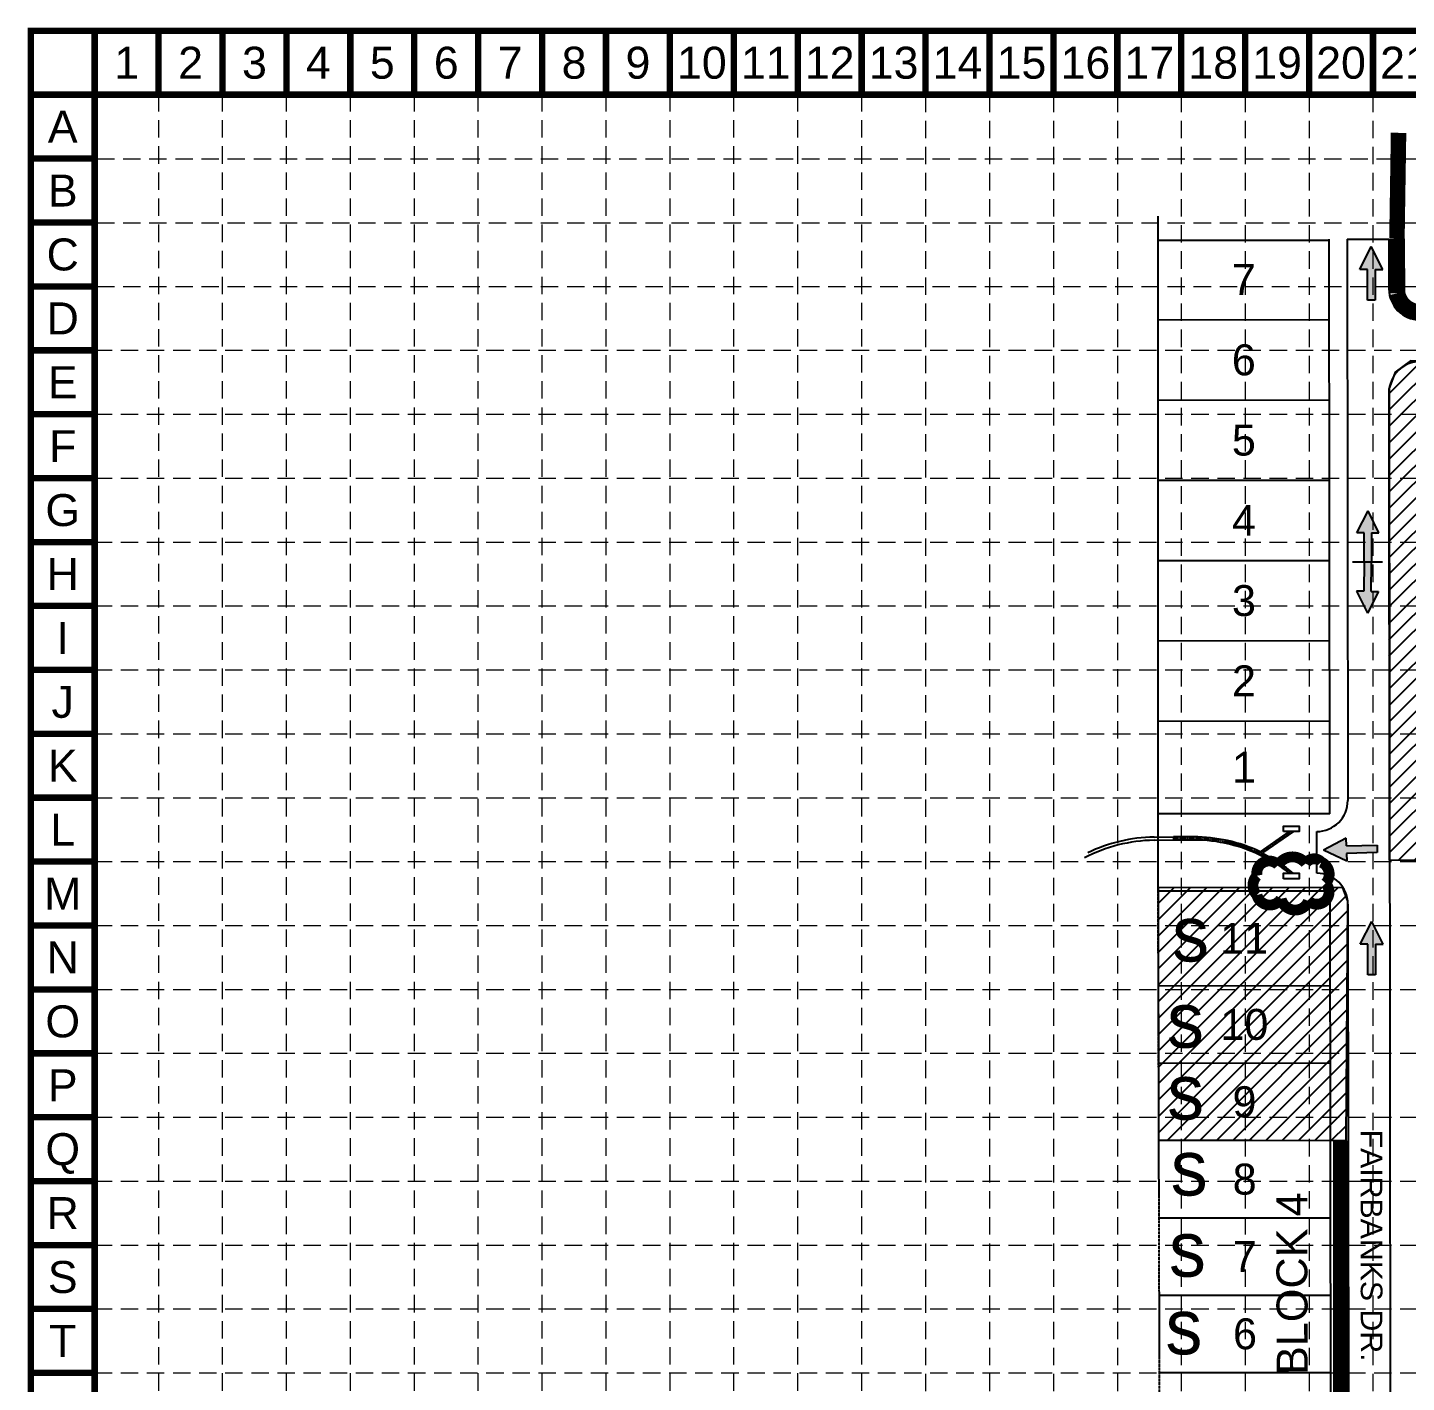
# Model space of a CAD drawing. Header units: inches. Extents: x 10366 to 13014, y 6273 to 7929.
# Drawn here: x 10366 to 11257, y 7054 to 7929 of the extents above; entities that cross this region are included whole.
import ezdxf
from ezdxf.enums import TextEntityAlignment as Align

# ---------------------------------------------------------------- set-up
doc = ezdxf.new("R2010")
doc.units = ezdxf.units.IN
doc.header["$MEASUREMENT"] = 0
for name, pattern in [('BOUNDARY', [2.375, 1.75, -0.125, 0.125, -0.125, 0.125, -0.125]), ('CENTER2', [1.125, 0.75, -0.125, 0.125, -0.125]), ('HIDDEN', [0.375, 0.25, -0.125])]:
    doc.linetypes.add(name, pattern=pattern)
for name, color, linetype in [('1LOT', 2, 'Continuous'), ('1LTNO', 2, 'Continuous'), ('1PVMT', 4, 'Continuous'), ('1ROW', 3, 'Continuous'), ('1SD', 2, 'Continuous'), ('1SD-CL', 15, 'CENTER2'), ('1SD-INLET', 2, 'Continuous'), ('1STNM', 4, 'Continuous'), ('BASE', 7, 'Continuous'), ('BOUNDARY', 6, 'BOUNDARY'), ('DEED', 2, 'Continuous'), ('ECB', 84, 'Continuous'), ('grid', 254, 'HIDDEN'), ('HATCH', 2, 'Continuous'), ('SODDED LOT', 2, 'Continuous')]:
    doc.layers.add(name, color=color, linetype=linetype)
doc.styles.add('logo2', font='ROCKEB.TTF', dxfattribs={"height": 25})
doc.styles.get("Standard").update_dxf_attribs({"font": 'ARIAL.TTF'})

msp = doc.modelspace()

# ---------------------------------------------------------------- hatches: boundary and pattern name
at = {"layer": 'SODDED LOT', "ltscale": 0.5}
h = msp.add_hatch(dxfattribs=at)
h.set_pattern_fill('ANSI31', color=256, scale=60, style=0)
h.set_pattern_definition([(45, (0, 0), (-5.303300858899106, 5.303300858899107), [])])
h.paths.add_polyline_path([(11097.0697093547, 7210.416733353669), (11218.20639506951, 7210.116383335052), (11219.31139847869, 7364.75742524516), (11216.06310480967, 7373.364093548157), (11096.74088965145, 7373.572537098763)])
h.paths.add_polyline_path([(11246.07193303771, 7391.303045757043), (11368.16616624332, 7391.461351260486), (11367.54566561003, 7713.054978255062), (11259.84565480919, 7714.07602838175), (11250.05557441628, 7706.73926709454), (11245.85985898478, 7695.55944796267)])
h.paths.add_polyline_path([(11098.43012093694, 6824.615283380062), (11230.56564586061, 6869.815897559753), (11226.95695620404, 6879.38713651112), (11224.49926874211, 6889.498982468455), (11222.18617268333, 6901.633195845906), (11220.88504990495, 6911.745041803239), (11219.85162606854, 6959.492254283031), (11098.08104977709, 6959.958225478463)])

# ---------------------------------------------------------------- linework, layer by layer
for p, q in [((11227.06967969515, 7773.0667909389), (11234.47626586099, 7787.909206964254)), ((11241.90624698176, 7773.078488416378), (11234.47626586099, 7787.909206964254)), ((11232.01520212403, 7773.070690098059), (11227.06967969515, 7773.0667909389)), ((11232.03079876067, 7753.288600382571), (11232.01520212403, 7773.070690098059)), ((11236.9607245529, 7773.074589257219), (11241.90624698176, 7773.078488416378)), ((11236.9607245529, 7773.074589257219), (11236.97632118953, 7753.29249954173)), ((11236.97632118953, 7753.29249954173), (11232.03079876067, 7753.288600382571)), ((11225.25871482102, 7602.905423206859), (11232.43218354712, 7617.073517676748)), ((11239.46257788737, 7602.83388601394), (11232.43218354712, 7617.073517676748)), ((11229.99333584315, 7602.881577475886), (11225.25871482102, 7602.905423206859)), ((11229.89795291925, 7583.94309338742), (11229.99333584315, 7602.881577475886)), ((11234.72795686526, 7602.857731744913), (11234.63257394137, 7583.919247656447)), ((11234.72795686526, 7602.857731744913), (11239.46257788737, 7602.83388601394)), ((11229.89795291926, 7583.943093387419), (11229.80256999537, 7565.004609298953)), ((11234.63257394137, 7583.919247656447), (11229.89795291926, 7583.943093387419)), ((11234.63257394137, 7583.919247656447), (11229.89795291925, 7583.94309338742)), ((11234.53719101748, 7564.980763567981), (11234.63257394137, 7583.919247656447)), ((11229.80256999537, 7565.004609298953), (11225.06794897324, 7565.028455029926)), ((11225.06794897324, 7565.028455029926), (11232.0983433135, 7550.788823367119)), ((11239.27181203959, 7564.956917837008), (11232.0983433135, 7550.788823367119)), ((11234.53719101748, 7564.980763567981), (11239.27181203959, 7564.956917837008)), ((11218.3320535161, 7405.423097718392), (11203.70232731064, 7397.604789509172)), ((11218.73480960129, 7390.591993470332), (11203.70232731064, 7397.604789509172)), ((11218.4663055445, 7400.479396302378), (11218.3320535161, 7405.423097718392)), ((11218.4663055445, 7400.479396302378), (11238.24111120858, 7401.016404415974)), ((11238.24111120858, 7401.016404415974), (11238.37536323698, 7396.072702999958)), ((11238.37536323698, 7396.072702999958), (11218.60055757289, 7395.535694886362)), ((11218.60055757289, 7395.535694886362), (11218.73480960129, 7390.591993470332)), ((11227.39703625014, 7336.82755410868), (11234.80362241598, 7351.669970134025)), ((11242.23360353675, 7336.839251586157), (11234.80362241598, 7351.669970134025)), ((11232.34255867902, 7336.831453267839), (11227.39703625014, 7336.82755410868)), ((11232.35815531566, 7317.049363552361), (11232.34255867902, 7336.831453267839)), ((11237.28808110788, 7336.835352426998), (11242.23360353675, 7336.839251586157)), ((11237.28808110788, 7336.835352426998), (11237.30367774452, 7317.05326271152)), ((11237.30367774452, 7317.05326271152), (11232.35815531566, 7317.049363552361))]:
    msp.add_line(p, q)
at = {"color": 254, "const_width": 1.232989862180747}
msp.add_lwpolyline([(11222.36973926898, 7583.981008936851), (11241.85617415753, 7583.882866280494)], dxfattribs=at)
at = {"color": 254}
for points in [[(11241.90624698176, 7773.078488416378), (11227.06967969515, 7773.0667909389), (11234.47626586099, 7787.909206964254), (11227.06967969515, 7773.0667909389)], [(11232.03079876067, 7753.288600382571), (11236.97632118953, 7753.29249954173), (11232.01520212403, 7773.070690098059), (11236.9607245529, 7773.074589257219)], [(11239.46257788737, 7602.83388601394), (11225.25871482102, 7602.905423206859), (11232.43218354712, 7617.073517676748), (11225.25871482102, 7602.905423206859)], [(11229.89795291925, 7583.94309338742), (11234.63257394137, 7583.919247656447), (11229.99333584315, 7602.881577475886), (11234.72795686526, 7602.857731744913)], [(11229.89795291926, 7583.943093387419), (11234.63257394137, 7583.919247656447), (11229.80256999537, 7565.004609298953), (11234.53719101748, 7564.980763567981)], [(11239.27181203959, 7564.956917837008), (11225.06794897324, 7565.028455029926), (11232.0983433135, 7550.788823367119), (11225.06794897324, 7565.028455029926)], [(11218.3320535161, 7405.423097718392), (11218.73480960129, 7390.591993470332), (11203.70232731064, 7397.604789509172), (11218.73480960129, 7390.591993470332)], [(11238.37536323698, 7396.072702999958), (11238.24111120858, 7401.016404415974), (11218.60055757289, 7395.535694886362), (11218.4663055445, 7400.479396302378)], [(11242.23360353675, 7336.839251586157), (11227.39703625014, 7336.82755410868), (11234.80362241598, 7351.669970134025), (11227.39703625014, 7336.82755410868)], [(11232.35815531566, 7317.049363552361), (11237.30367774452, 7317.05326271152), (11232.34255867902, 7336.831453267839), (11237.28808110788, 7336.835352426998)]]:
    msp.add_solid(points, dxfattribs=at)
at = {"layer": '1LOT', "color": 250}
for p, q in [((11096.78329937404, 7791.998721436014), (11207.40975009687, 7791.998721436014)), ((11096.78329938724, 7740.50870442694), (11207.4697896175, 7740.638094666733)), ((11096.78329938539, 7688.631110193268), (11207.53043337964, 7688.760571324379)), ((11096.78329938353, 7636.753515959596), (11207.59107714177, 7636.883047982028)), ((11096.78329938168, 7584.875992617239), (11207.65172082104, 7585.005595530889)), ((11096.78329937982, 7532.998327492252), (11207.71236466604, 7533.12800129732)), ((11096.78329937404, 7481.120733258576), (11207.77300842818, 7481.250477954964)), ((11096.96390938784, 7309.998421398863), (11207.97304687895, 7310.128188806693)), ((11097.11134067626, 7259.998559985832), (11208.03149581434, 7260.128223375115)), ((11097.25877196645, 7209.998697970089), (11208.08994475044, 7210.128257340823)), ((11097.40620325669, 7159.998835935209), (11208.14839368657, 7160.128291287393)), ((11097.55363454551, 7109.998974384136), (11208.20684262213, 7110.128325717774)), ((11097.70106583653, 7059.99911208815), (11208.26529155856, 7060.128359403237))]:
    msp.add_line(p, q, dxfattribs=at)
at = {"layer": '1PVMT', "color": 250, "ltscale": 0.5}
for p, q in [((11218.90866526462, 7792.654871920568), (11245.90879392298, 7792.560623309057)), ((11096.78329937404, 7382.750518950315), (11096.78329937404, 7409.750518950315))]:
    msp.add_line(p, q, dxfattribs=at)
at = {"layer": '1PVMT', "color": 250}
for p, q in [((11218.90881237089, 7792.529060883686), (11219.33296879116, 7429.773904207423)), ((11245.90879392298, 7792.560623309057), (11245.94633642664, 7760.452806127952)), ((11246.02467784342, 7693.452163062716), (11246.91592771048, 6931.220425635913)), ((11219.33296879116, 7429.773904207424), (11219.33296879116, 7429.773904207425)), ((11199.41132312779, 7382.750518950314), (11199.33298246292, 7409.750518950314)), ((11219.41130945603, 7362.773904207422), (11219.91594616736, 6931.188855538816))]:
    msp.add_line(p, q, dxfattribs=at)
for centre, start, end in [((11265.94632275488, 7760.47619138506), 180.066993842023, 269.8071779114197), ((11266.02466417166, 7693.475548319824), 89.80717791141964, 180.066993842023), ((11199.33298246292, 7429.750518950314), 269.9999999999995, 0.06699384202287194), ((11199.41132312779, 7362.750518950314), 0.06699384202284649, 89.99999999999955)]:
    msp.add_arc(centre, 20, start, end, dxfattribs=at)
at = {"layer": '1ROW', "color": 250}
for p, q in [((11207.84314715122, 7421.250518950314), (11207.40914585537, 7792.515618009087)), ((11207.84314715122, 7421.250518950315), (11096.78329937404, 7421.250518950315)), ((11207.90159612703, 7371.250518950314), (11096.78329937404, 7371.250518950315)), ((11208.41603491599, 6931.175409110557), (11207.90159612703, 7371.250518950314))]:
    msp.add_line(p, q, dxfattribs=at)
at = {"layer": '1SD', "color": 5, "ltscale": 0.5}
for p, q in [((11094.10594889886, 7406.082563140109), (11106.9487453775, 7406.251607753068)), ((11119.62720833794, 7406.250518950315), (11106.78329937404, 7406.250518950315)), ((11106.78329937404, 7406.250518950315), (11106.78329937404, 7404.250518950315)), ((11181.55365744713, 7409.750518950316), (11162.6288553108, 7396.661993314478)), ((11184.190693944, 7409.750518950316), (11164.18503584858, 7395.914465766909)), ((11094.13227182181, 7404.082736371679), (11106.97506830044, 7404.251780984639)), ((11119.62720833794, 7404.250518950315), (11106.78329937404, 7404.250518950315)), ((11164.70344057348, 7393.418172313519), (11165.61308507442, 7395.199336787089))]:
    msp.add_line(p, q, dxfattribs=at)
for centre, radius, start, end in [((11095.386431141, 7305.09068058817), 101, 90.7261407586665, 115.9222158826551), ((11119.67603777683, 7305.250530871886), 101, 64.83190208482551, 90.02797720873099), ((11095.386431141, 7305.09068058817), 98.99999999999997, 90.7261407586665, 117.8076160631422), ((11119.67603777683, 7305.250530871886), 99, 62.94650190423157, 90.02797720873099), ((11119.67603777683, 7305.250530871886), 101, 62.94650190423209, 63.85252313215845), ((11119.67603777683, 7305.250530871886), 99.25, 51.33904469958527, 62.94650190423212), ((11119.67603777683, 7305.250530871886), 100.75, 50.28485215782076, 62.94650190423154)]:
    msp.add_arc(centre, radius, start, end, dxfattribs=at)
at = {"layer": '1SD-CL', "color": 5, "ltscale": 0.5}
msp.add_line((11182.87217569557, 7409.750518950317), (11162.46230232454, 7395.634907652688), dxfattribs=at)
at = {"layer": '1SD-CL', "color": 5}
msp.add_line((11119.62720833794, 7405.250518950315), (11106.78329937404, 7405.250518950315), dxfattribs=at)
at = {"layer": '1SD-CL', "color": 5, "ltscale": 0.5}
msp.add_arc((11119.67603777683, 7305.250530871886), 100, 50.8050217655116, 90.02797720873099, dxfattribs=at)
at = {"layer": '1SD-INLET', "color": 5, "ltscale": 0.5}
for points in [[(11177.87217569556, 7409.750518950316), (11177.87217569556, 7413.250518950316), (11187.87217569556, 7413.250518950316), (11187.87217569556, 7409.750518950316)], [(11177.87217569556, 7379.250518950315), (11177.87217569556, 7382.750518950315), (11187.87217569556, 7382.750518950315), (11187.87217569556, 7379.250518950315)]]:
    msp.add_lwpolyline(points, close=True, dxfattribs=at)
at = {"layer": 'BASE', "const_width": 4.131000000000284}
for points in [[(10368.13271406849, 6274.929135153207), (13011.97271406868, 6274.929135153207), (13011.97271406868, 7927.329135153321), (10368.13271406849, 7927.329135153321)], [(10409.4427140685, 6316.239135153211), (12970.66271406867, 6316.239135153211), (12970.66271406867, 7886.019135153319), (10409.4427140685, 7886.019135153319)]]:
    msp.add_lwpolyline(points, close=True, dxfattribs=at)
for points in [[(10409.4427140685, 7886.019135153319), (10409.4427140685, 7927.329135153321)], [(10450.7527140685, 7886.019135153319), (10450.7527140685, 7927.329135153321)], [(10492.0627140685, 7886.019135153319), (10492.0627140685, 7927.329135153321)], [(10533.3727140685, 7886.019135153319), (10533.3727140685, 7927.329135153321)], [(10574.68271406851, 7886.019135153319), (10574.68271406851, 7927.329135153321)], [(10615.99271406851, 7886.019135153319), (10615.99271406851, 7927.329135153321)], [(10657.30271406851, 7886.019135153319), (10657.30271406851, 7927.329135153321)], [(10698.61271406852, 7886.019135153319), (10698.61271406852, 7927.329135153321)], [(10739.92271406852, 7886.019135153319), (10739.92271406852, 7927.329135153321)], [(10781.23271406852, 7886.019135153319), (10781.23271406852, 7927.329135153321)], [(10822.54271406852, 7886.019135153319), (10822.54271406852, 7927.329135153321)], [(10863.85271406853, 7886.019135153319), (10863.85271406853, 7927.329135153321)], [(10905.16271406853, 7886.019135153319), (10905.16271406853, 7927.329135153321)], [(10946.47271406853, 7886.019135153319), (10946.47271406853, 7927.329135153321)], [(10987.78271406854, 7886.019135153319), (10987.78271406854, 7927.329135153321)], [(11029.09271406854, 7886.019135153319), (11029.09271406854, 7927.329135153321)], [(11070.40271406854, 7886.019135153319), (11070.40271406854, 7927.329135153321)], [(11111.71271406854, 7886.019135153319), (11111.71271406854, 7927.329135153321)], [(11153.02271406855, 7886.019135153319), (11153.02271406855, 7927.329135153321)], [(11194.33271406855, 7886.019135153319), (11194.33271406855, 7927.329135153321)], [(11235.64271406855, 7886.019135153319), (11235.64271406855, 7927.329135153321)], [(10409.4427140685, 7886.019135153319), (10368.13271406849, 7886.019135153319)], [(10409.4427140685, 7844.709135153315), (10368.13271406849, 7844.709135153315)], [(10409.4427140685, 7803.399135153313), (10368.13271406849, 7803.399135153313)], [(10409.4427140685, 7762.08913515331), (10368.13271406849, 7762.08913515331)], [(10409.4427140685, 7720.779135153307), (10368.13271406849, 7720.779135153307)], [(10409.4427140685, 7679.469135153304), (10368.13271406849, 7679.469135153304)], [(10409.4427140685, 7638.159135153302), (10368.13271406849, 7638.159135153302)], [(10409.4427140685, 7596.849135153298), (10368.13271406849, 7596.849135153298)], [(10409.4427140685, 7555.539135153296), (10368.13271406849, 7555.539135153296)], [(10409.4427140685, 7514.229135153293), (10368.13271406849, 7514.229135153293)], [(10409.4427140685, 7472.91913515329), (10409.4427140685, 7514.229135153293)], [(10409.4427140685, 7472.91913515329), (10368.13271406849, 7472.91913515329)], [(10409.4427140685, 7431.609135153287), (10368.13271406849, 7431.609135153287)], [(10409.4427140685, 7390.299135153285), (10368.13271406849, 7390.299135153285)], [(10409.4427140685, 7348.989135153281), (10368.13271406849, 7348.989135153281)], [(10409.4427140685, 7307.679135153278), (10368.13271406849, 7307.679135153278)], [(10409.4427140685, 7266.369135153276), (10368.13271406849, 7266.369135153276)], [(10409.4427140685, 7225.059135153273), (10368.13271406849, 7225.059135153273)], [(10409.4427140685, 7183.74913515327), (10368.13271406849, 7183.74913515327)], [(10409.4427140685, 7142.439135153267), (10368.13271406849, 7142.439135153267)], [(10409.4427140685, 7101.129135153265), (10368.13271406849, 7101.129135153265)], [(10409.4427140685, 7059.819135153261), (10368.13271406849, 7059.819135153261)]]:
    msp.add_lwpolyline(points, dxfattribs=at)
at = {"layer": 'BASE', "color": 170, "const_width": 7}
msp.add_lwpolyline([(11174.3947199019, 7388.035962728297, 0.5205670505517462), (11174.3947199019, 7388.035962728297, 0.7651954600696135), (11160.67570549196, 7381.129654989082, 0.4178788784126488), (11160.5907215985, 7368.703583738064, 0.6649002420699669), (11176.26837308917, 7366.310304240512, 0.744833174426672), (11193.95062117852, 7364.82571536456, 0.9756416855879776), (11204.96582345986, 7376.204291165225, 0.5205670505517462), (11202.22302016188, 7389.911929175422, 0.5205670505517462), (11192.1660707207, 7388.998085555199, 0.5402640007904789), (11174.3947199019, 7388.035962728297)], format="xyb", close=True, dxfattribs=at)
at = {"layer": 'BOUNDARY', "color": 250}
for p, q in [((11096.78329937404, 7371.250518950315), (11096.78329937404, 7807.491110326239)), ((11099.3350657316, 6505.844229624955), (11096.7832993891, 7371.250518946481))]:
    msp.add_line(p, q, dxfattribs=at)
at = {"layer": 'DEED', "color": 250}
msp.add_lwpolyline([(11096.78329937404, 7371.250518949906), (11096.78329937404, 7807.491110326239)], dxfattribs=at)
at = {"layer": 'ECB', "ltscale": 0.5, "const_width": 10}
for points in [[(11251.11731748314, 7792.816425969273), (11252.16810786017, 7861.354448772917)], [(11214.37447307388, 6959.257408768356), (11214.37447307388, 6959.257408768356), (11214.37447307388, 6959.257408768356), (11214.89909454397, 7007.038914363874), (11214.74536118122, 7209.905220762987)]]:
    msp.add_lwpolyline(points, dxfattribs=at)
msp.add_lwpolyline([(11251.23914648712, 7792.861619340212), (11251.60298998143, 7757.582210953975, 0.3243269523591538), (11264.33757315329, 7745.798159689074), (11368.34073292225, 7745.257099666492)], format="xyb", dxfattribs=at)
at = {"layer": 'grid', "color": 252, "linetype": 'HIDDEN', "lineweight": 0, "ltscale": 45}
for p, q in [((10450.61459762012, 7886.41133227583), (10450.61459762012, 6439.986683631207)), ((10491.92459762012, 7886.41133227583), (10491.92459762012, 6439.986683631207)), ((10533.23459762012, 7886.41133227583), (10533.23459762012, 6439.986683631207)), ((10574.54459762012, 7886.41133227583), (10574.54459762012, 6439.986683631207)), ((10615.85459762013, 7886.41133227583), (10615.85459762013, 6439.986683631207)), ((10657.16459762013, 7886.41133227583), (10657.16459762013, 6439.986683631207)), ((10698.47459762013, 7886.41133227583), (10698.47459762013, 6439.986683631207)), ((10739.78459762014, 7886.41133227583), (10739.78459762014, 6439.986683631207)), ((10781.09459762014, 7886.41133227583), (10781.09459762014, 6439.986683631207)), ((10822.40459762014, 7886.41133227583), (10822.40459762014, 6439.986683631207)), ((10863.71459762014, 7886.41133227583), (10863.71459762014, 6439.986683631207)), ((10905.02459762015, 7886.41133227583), (10905.02459762015, 6439.986683631207)), ((10946.47271406853, 7886.019135153319), (10946.47271406853, 6439.986683631207)), ((10987.78271406854, 7886.019135153319), (10987.78271406853, 6439.986683631207)), ((11029.09271406854, 7886.019135153319), (11029.09271406854, 6439.986683631207)), ((11070.40271406854, 7886.019135153319), (11070.40271406854, 6439.986683631207)), ((11111.71271406854, 7886.019135153319), (11111.71271406854, 6439.986683631207)), ((11153.02271406855, 7886.019135153319), (11153.02271406855, 6439.986683631207)), ((11194.33271406855, 7886.019135153319), (11194.33271406855, 6439.986683631207)), ((11235.64271406855, 7886.019135153319), (11235.64271406855, 6439.986683631207)), ((10410.96374969475, 7844.573390161724), (12972.18374969492, 7844.573390161724)), ((10410.96374969475, 7803.263390161721), (12972.18374969492, 7803.263390161721)), ((10410.96374969475, 7761.953390161718), (12972.18374969492, 7761.953390161718)), ((10409.4427140685, 7720.779135153307), (12970.66271406867, 7720.779135153307)), ((10409.4427140685, 7679.469135153304), (12970.66271406867, 7679.469135153304)), ((10409.4427140685, 7638.159135153302), (12970.66271406867, 7638.159135153302)), ((10409.4427140685, 7596.849135153298), (12970.66271406867, 7596.849135153298)), ((10409.4427140685, 7555.539135153296), (12970.66271406867, 7555.539135153296)), ((10409.4427140685, 7514.229135153293), (12970.66271406867, 7514.229135153293)), ((10409.4427140685, 7472.91913515329), (12970.66271406867, 7472.91913515329)), ((10409.4427140685, 7431.609135153287), (12970.66271406867, 7431.609135153287)), ((10409.4427140685, 7390.299135153285), (12970.66271406867, 7390.299135153285)), ((10409.4427140685, 7348.989135153281), (12970.66271406867, 7348.989135153281)), ((10409.4427140685, 7307.679135153278), (12970.66271406867, 7307.679135153278)), ((10409.4427140685, 7266.369135153276), (12970.66271406867, 7266.369135153276)), ((10409.4427140685, 7225.059135153273), (12970.66271406867, 7225.059135153273)), ((10409.4427140685, 7183.74913515327), (12970.66271406867, 7183.74913515327)), ((10409.4427140685, 7142.439135153267), (12970.66271406867, 7142.439135153267)), ((10409.4427140685, 7101.129135153265), (12970.66271406867, 7101.129135153265)), ((10409.4427140685, 7059.819135153261), (12970.66271406867, 7059.819135153261))]:
    msp.add_line(p, q, dxfattribs=at)
at = {"layer": 'HATCH', "ltscale": 0.5}
for points in [[(11246.07193303771, 7391.303045757043), (11368.16616624332, 7391.461351260486), (11367.54566561003, 7713.054978255062), (11259.84565480919, 7714.07602838175), (11250.05557441628, 7706.73926709454), (11245.85985898478, 7695.55944796267)], [(11097.0697093547, 7210.416733353669), (11218.20639506951, 7210.116383335052), (11219.31139847869, 7364.75742524516), (11216.06310480967, 7373.364093548157), (11096.74088965145, 7373.572537098763)]]:
    msp.add_lwpolyline(points, close=True, dxfattribs=at)

# ---------------------------------------------------------------- texts
at = {"ltscale": 2000, "style": 'logo2'}
for p in [(11105.80424570978, 7325.745673069154), (11102.47312329321, 7269.99697537571), (11102.60362757532, 7223.514538860281), (11104.88694763627, 7174.46471866056), (11103.74528760579, 7121.99282238321), (11101.46194291674, 7071.802313868617)]:
    msp.add_text('s', height=35.76739504369075, dxfattribs=at).set_placement(p)
at = {"layer": '1LTNO', "color": 250}
for s, p in [('7', (11152.1265445033, 7766.512196663671)), ('6', (11152.15686638344, 7714.63463787566)), ('5', (11152.18718826358, 7662.757079087647)), ('4', (11152.18718826265, 7610.879520299633)), ('3', (11152.24783202386, 7559.001996957279)), ('2', (11152.24783202004, 7507.124367277947)), ('1', (11152.27815390111, 7451.250498452639)), ('11', (11152.37817312649, 7340.689353878504)), ('10', (11152.49770260109, 7285.063322386989)), ('9', (11152.60064271335, 7235.063408663327)), ('8', (11152.70358282651, 7185.063494628741)), ('7', (11152.80652293941, 7135.063580826491)), ('6', (11152.90946305204, 7085.063666893687))]:
    msp.add_text(s, height=20, dxfattribs=at).set_placement(p, align=Align.MIDDLE_CENTER)
msp.add_text('BLOCK 4', height=20, rotation=90.16348285275633, dxfattribs=at).set_placement((11183.27762352275, 7117.41270069609), align=Align.MIDDLE_CENTER)
at = {"layer": '1STNM', "color": 250, "ltscale": 0.5}
msp.add_text('FAIRBANKS DR.', height=14, rotation=270.0669938420224, dxfattribs=at).set_placement((11234.70921659517, 7142.088987248377), align=Align.MIDDLE)
at = {"layer": 'BASE'}
for s, p in [('1', (10430.0977140685, 7906.67413515332)), ('2', (10471.4077140685, 7906.67413515332)), ('3', (10512.7177140685, 7906.67413515332)), ('4', (10554.02771406851, 7906.67413515332)), ('5', (10595.33771406851, 7906.67413515332)), ('6', (10636.64771406851, 7906.67413515332)), ('7', (10677.95771406851, 7906.67413515332)), ('8', (10719.26771406852, 7906.67413515332)), ('9', (10760.57771406852, 7906.67413515332)), ('10', (10801.88771406852, 7906.67413515332)), ('11', (10843.19771406853, 7906.67413515332)), ('12', (10884.50771406853, 7906.67413515332)), ('13', (10925.81771406853, 7906.67413515332)), ('14', (10967.12771406853, 7906.67413515332)), ('15', (11008.43771406854, 7906.67413515332)), ('16', (11049.74771406854, 7906.67413515332)), ('17', (11091.05771406854, 7906.67413515332)), ('18', (11132.36771406854, 7906.67413515332)), ('19', (11173.67771406855, 7906.67413515332)), ('20', (11214.98771406855, 7906.67413515332)), ('21', (11256.29771406855, 7906.67413515332)), ('A', (10388.78771406849, 7865.364135153317)), ('B', (10388.78771406849, 7824.054135153314)), ('C', (10388.78771406849, 7782.744135153312)), ('D', (10388.78771406849, 7741.434135153308)), ('E', (10388.78771406849, 7700.124135153305)), ('F', (10388.78771406849, 7658.814135153303)), ('G', (10388.78771406849, 7617.5041351533)), ('H', (10388.78771406849, 7576.194135153297)), ('I', (10388.78771406849, 7534.884135153294)), ('J', (10388.78771406849, 7493.574135153292)), ('K', (10388.78771406849, 7452.264135153288)), ('L', (10388.78771406849, 7410.954135153286)), ('M', (10388.78771406849, 7369.644135153283)), ('N', (10388.78771406849, 7328.33413515328)), ('O', (10388.78771406849, 7287.024135153277)), ('P', (10388.78771406849, 7245.714135153275)), ('Q', (10388.78771406849, 7204.404135153271)), ('R', (10388.78771406849, 7163.094135153268)), ('S', (10388.78771406849, 7121.784135153266)), ('T', (10388.78771406849, 7080.474135153263))]:
    msp.add_text(s, height=20.65500000000142, dxfattribs=at).set_placement(p, align=Align.MIDDLE_CENTER)

doc.saveas('drawing.dxf')
